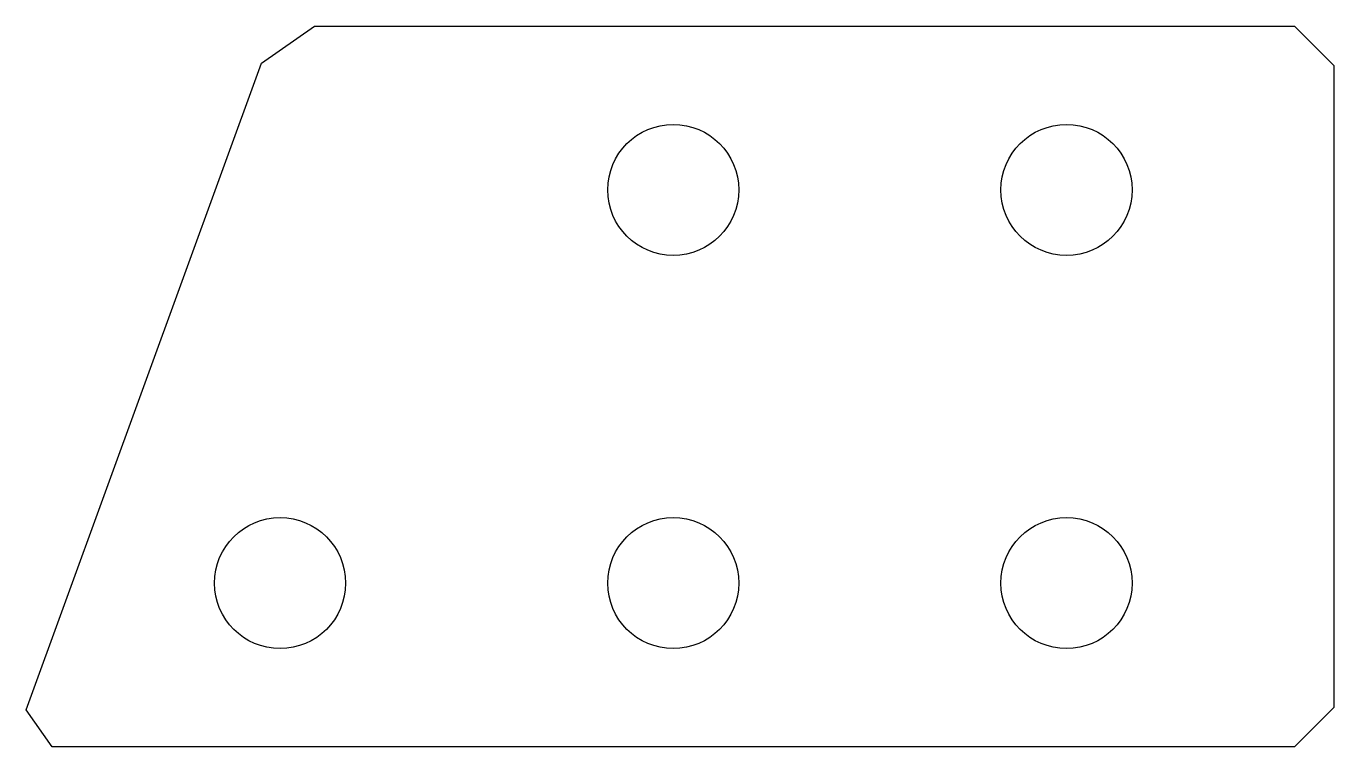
# Model space of a CAD drawing. Extents: x 0 to 998, y 0 to 550.
import ezdxf

# ---------------------------------------------------------------- set-up
doc = ezdxf.new("R2010")
doc.units = 0
doc.layers.get('0').update_dxf_attribs({"color": 2, "linetype": 'CONTINUOUS'})

msp = doc.modelspace()

# ---------------------------------------------------------------- linework, layer by layer
at = {"color": 2, "linetype": 'CONTINUOUS'}
msp.add_lwpolyline([(0, 28.19), (179.66, 521.81), (219.92, 550), (967.64, 550), (997.64, 520), (997.64, 30), (967.64, 0), (19.74, 0)], close=True, dxfattribs=at)
for points in [[(443.69, 425, -1), (543.69, 425, -1)], [(743.69, 425, -1), (843.69, 425, -1)], [(143.69, 125, -1), (243.69, 125, -1)], [(443.69, 125, -1), (543.69, 125, -1)], [(743.69, 125, -1), (843.69, 125, -1)]]:
    msp.add_lwpolyline(points, format="xyb", close=True, dxfattribs=at)

doc.saveas('drawing.dxf')
